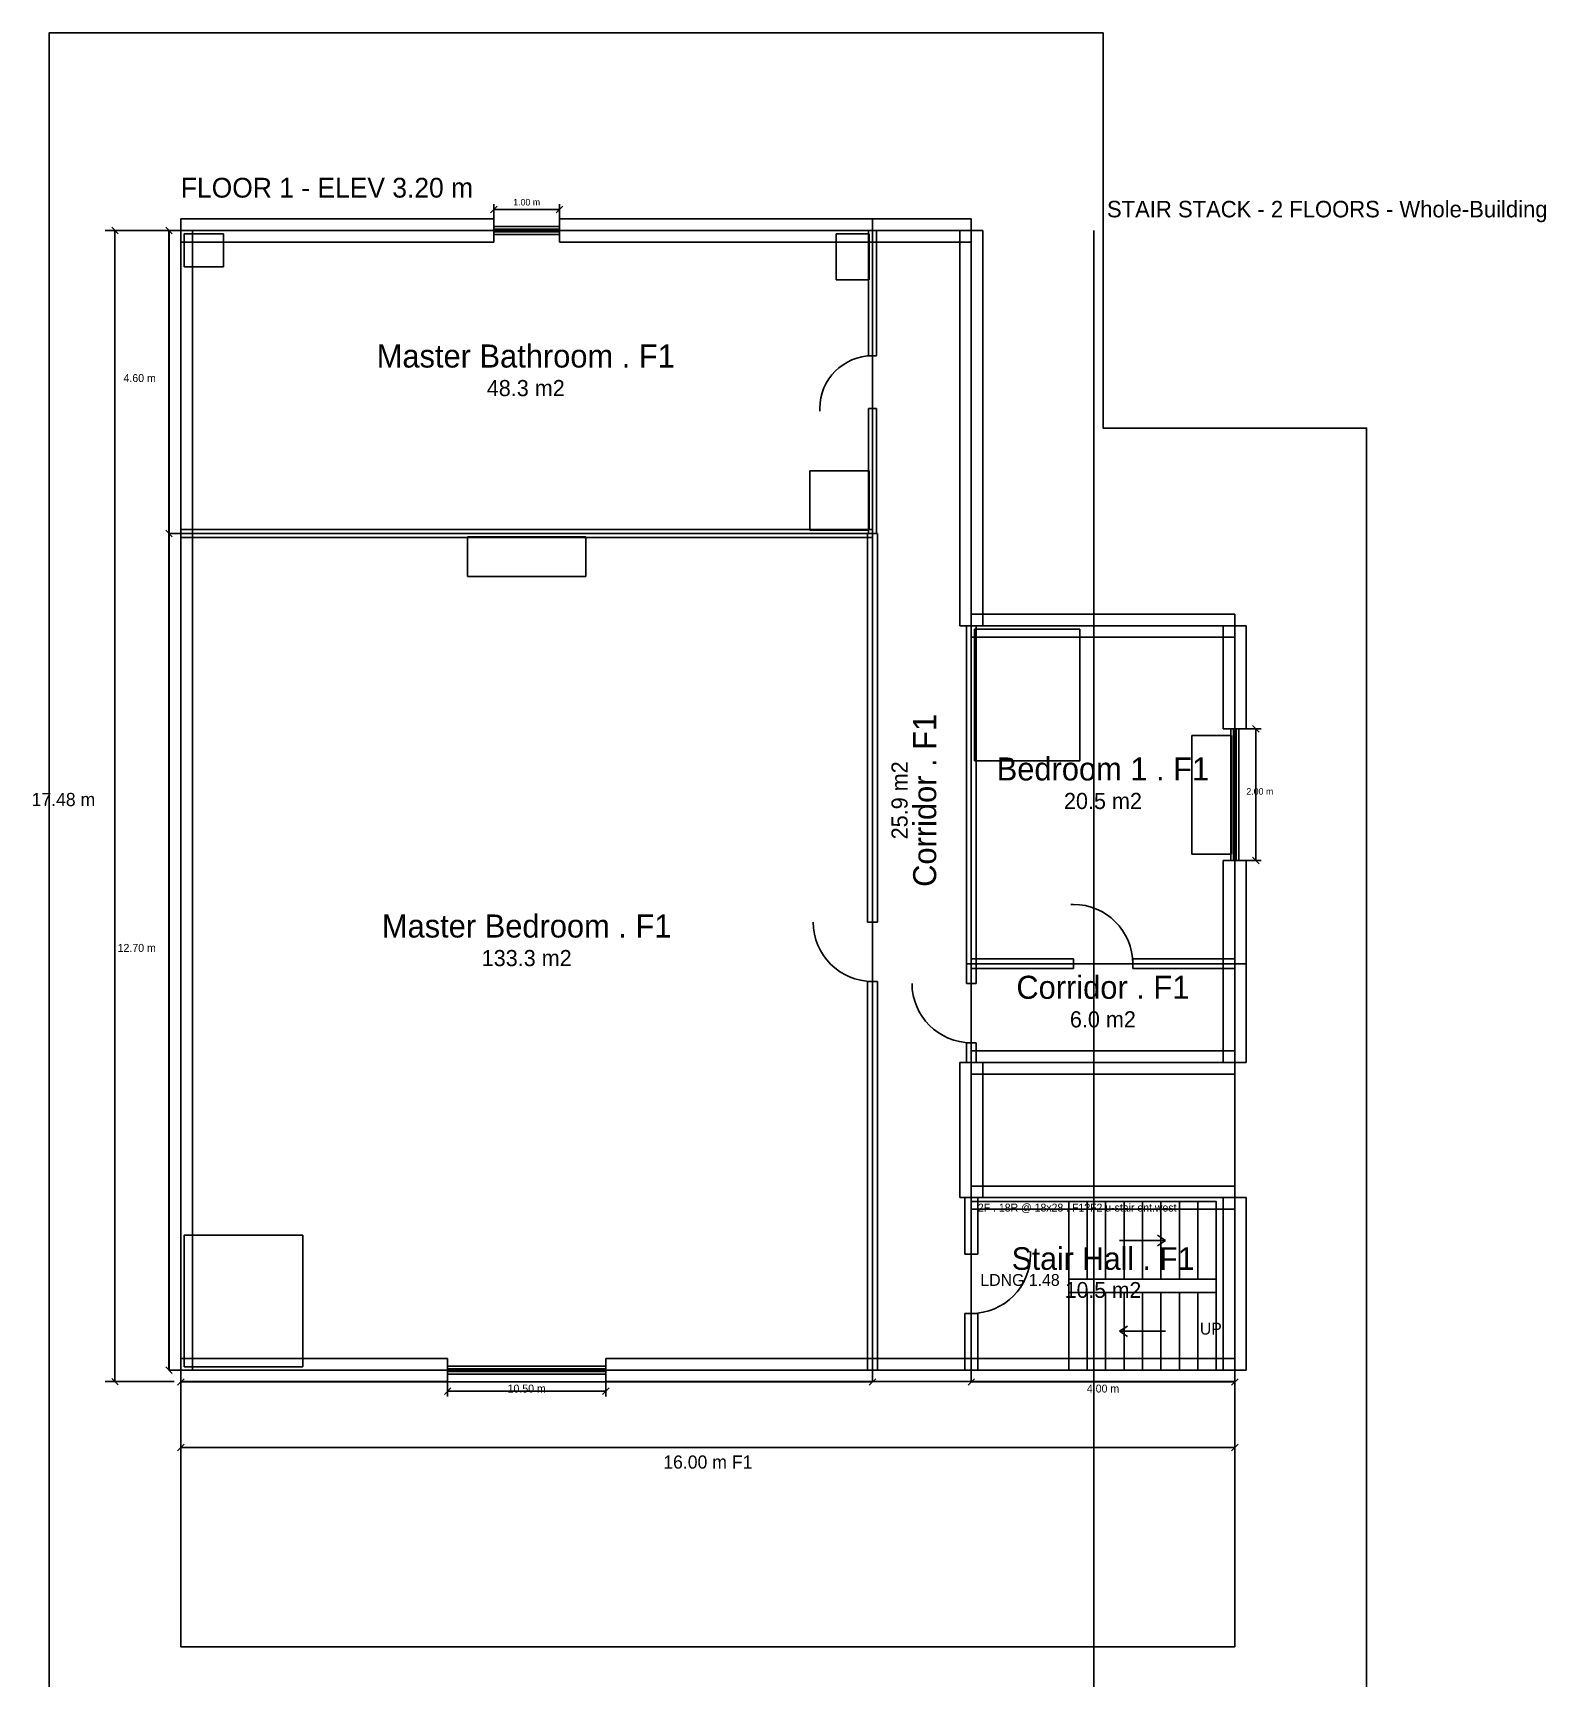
# Model space of a CAD drawing. Extents: x -4025 to 22726, y -4600 to 51500.
# Drawn here: x -246 to 22726, y 26525 to 51500 of the extents above; entities that cross this region are included whole.
import ezdxf
from ezdxf.enums import TextEntityAlignment as Align

# ---------------------------------------------------------------- set-up
doc = ezdxf.new("R2010")
doc.units = 0
doc.linetypes.add('DASHED', pattern=[0])
for name, color, linetype in [('A-FLOOR-1-A-BLDG-OUT', 9, 'DASHED'), ('A-FLOOR-1-A-DIMS', 2, 'CONTINUOUS'), ('A-FLOOR-1-A-DOOR', 3, 'CONTINUOUS'), ('A-FLOOR-1-A-FURN', 8, 'CONTINUOUS'), ('A-FLOOR-1-A-ROOM', 7, 'CONTINUOUS'), ('A-FLOOR-1-A-SANITARY', 3, 'CONTINUOUS'), ('A-FLOOR-1-A-SETBACK', 2, 'DASHED'), ('A-FLOOR-1-A-SITE', 3, 'DASHED'), ('A-FLOOR-1-A-STAIR', 6, 'CONTINUOUS'), ('A-FLOOR-1-A-STAIR-DIR', 6, 'CONTINUOUS'), ('A-FLOOR-1-A-STAIR-TREAD', 8, 'CONTINUOUS'), ('A-FLOOR-1-A-TEXT', 7, 'CONTINUOUS'), ('A-FLOOR-1-A-WALL-CORE', 7, 'CONTINUOUS'), ('A-FLOOR-1-A-WALL-EXT', 7, 'CONTINUOUS'), ('A-FLOOR-1-A-WALL-INT', 7, 'CONTINUOUS'), ('A-FLOOR-1-A-WALL-SERVICE', 7, 'CONTINUOUS'), ('A-FLOOR-1-A-WINDOW', 4, 'CONTINUOUS'), ('A-STAIR', 6, 'CONTINUOUS'), ('A-TEXT', 7, 'CONTINUOUS')]:
    doc.layers.add(name, color=color, linetype=linetype)

msp = doc.modelspace()

# ---------------------------------------------------------------- linework, layer by layer
at = {"layer": 'A-FLOOR-1-A-BLDG-OUT'}
msp.add_lwpolyline([(2000, 27000), (18000, 27000), (18000, 42500), (14000, 42500), (14000, 48500), (2000, 48500)], close=True, dxfattribs=at)
at = {"layer": 'A-FLOOR-1-A-DIMS'}
for p, q in [((6700, 48770), (6800, 48870)), ((6750, 48550), (6750, 48900)), ((7750, 48820), (6750, 48820)), ((7700, 48770), (7800, 48870)), ((7750, 48550), (7750, 48900)), ((1900, 48500), (850, 48500)), ((1050, 48450), (950, 48550)), ((1000, 31025), (1000, 48500)), ((1870, 48450), (1770, 48550)), ((1820, 43900), (1820, 48500)), ((1870, 43850), (1770, 43950)), ((1820, 31200), (1820, 43900)), ((18370, 40885), (18270, 40985)), ((18050, 40935), (18400, 40935)), ((18320, 40935), (18320, 38935)), ((18370, 38885), (18270, 38985)), ((18050, 38935), (18400, 38935)), ((1870, 31150), (1770, 31250)), ((1900, 31025), (850, 31025)), ((1050, 30975), (950, 31075)), ((1950, 30970), (2050, 31070)), ((2000, 31020), (12500, 31020)), ((6050, 31150), (6050, 30800)), ((8450, 31150), (8450, 30800)), ((12450, 30970), (12550, 31070)), ((13950, 30970), (14050, 31070)), ((14000, 31020), (18000, 31020)), ((17950, 30970), (18050, 31070)), ((2000, 30925), (2000, 29875)), ((6000, 30830), (6100, 30930)), ((8450, 30880), (6050, 30880)), ((8400, 30830), (8500, 30930)), ((18000, 30925), (18000, 29875)), ((1950, 29975), (2050, 30075)), ((2000, 30025), (18000, 30025)), ((17950, 29975), (18050, 30075))]:
    msp.add_line(p, q, dxfattribs=at)
at = {"layer": 'A-FLOOR-1-A-DOOR'}
for p, q in [((12500, 45800), (12500, 46600)), ((11700, 45800), (11700, 45760)), ((15550, 38270), (15510, 38270)), ((11600, 38000), (11600, 37960)), ((12500, 38000), (12500, 37100)), ((15550, 37370), (16450, 37370)), ((13100, 37070), (13100, 37030)), ((14000, 37070), (14000, 36170)), ((14900, 32960), (14900, 33000)), ((14000, 32960), (14000, 32060))]:
    msp.add_line(p, q, dxfattribs=at)
for centre, radius, start, end in [((12500, 45800), 800, 90, 180), ((15550, 37370), 900, 0, 90), ((12500, 38000), 900, 180, 270), ((14000, 37070), 900, 180, 270), ((14000, 32960), 900, 270, 0)]:
    msp.add_arc(centre, radius, start, end, dxfattribs=at)
at = {"layer": 'A-FLOOR-1-A-FURN'}
for p, q in [((8150, 43850), (6350, 43850)), ((6350, 43850), (6350, 43250)), ((8150, 43250), (8150, 43850)), ((6350, 43250), (8150, 43250)), ((15650, 42450), (14050, 42450)), ((14050, 42450), (14050, 40450)), ((15650, 40450), (15650, 42450)), ((17950, 40835), (17350, 40835)), ((17350, 40835), (17350, 39035)), ((17950, 39035), (17950, 40835)), ((14050, 40450), (15650, 40450)), ((17350, 39035), (17950, 39035)), ((3850, 33250), (2050, 33250)), ((2050, 33250), (2050, 31250)), ((3850, 31250), (3850, 33250)), ((2050, 31250), (3850, 31250))]:
    msp.add_line(p, q, dxfattribs=at)
at = {"layer": 'A-FLOOR-1-A-ROOM'}
for points in [[(2000, 43900), (12500, 43900), (12500, 48500), (2000, 48500)], [(12500, 31200), (14000, 31200), (14000, 48500), (12500, 48500)], [(2000, 31200), (12500, 31200), (12500, 43900), (2000, 43900)], [(14000, 37370), (18000, 37370), (18000, 42500), (14000, 42500)], [(14000, 35870), (18000, 35870), (18000, 37370), (14000, 37370)], [(14000, 31200), (18000, 31200), (18000, 33820), (14000, 33820)]]:
    msp.add_lwpolyline(points, close=True, dxfattribs=at)
at = {"layer": 'A-FLOOR-1-A-SANITARY'}
for p, q in [((2650, 48450), (2050, 48450)), ((2050, 48450), (2050, 47950)), ((2650, 47950), (2650, 48450)), ((12450, 48450), (11950, 48450)), ((11950, 48450), (11950, 47750)), ((12450, 47750), (12450, 48450)), ((2050, 47950), (2650, 47950)), ((11950, 47750), (12450, 47750)), ((12450, 44850), (11550, 44850)), ((11550, 44850), (11550, 43950)), ((12450, 43950), (12450, 44850)), ((11550, 43950), (12450, 43950))]:
    msp.add_line(p, q, dxfattribs=at)
at = {"layer": 'A-FLOOR-1-A-SETBACK'}
msp.add_lwpolyline([(2000, 27000), (18000, 27000), (18000, 42500), (14000, 42500), (14000, 48500), (2000, 48500)], close=True, dxfattribs=at)
at = {"layer": 'A-FLOOR-1-A-SITE'}
msp.add_lwpolyline([(0, 25500), (20000, 25500), (20000, 45500), (16000, 45500), (16000, 51500), (0, 51500)], close=True, dxfattribs=at)
at = {"layer": 'A-FLOOR-1-A-STAIR'}
for p, q in [((17719, 33758), (14000, 33758)), ((14000, 33758), (14000, 31200)), ((17719, 31200), (17719, 33758)), ((14000, 31200), (17719, 31200))]:
    msp.add_line(p, q, dxfattribs=at)
msp.add_lwpolyline([(14000, 31200), (15479, 31200), (15479, 33758), (14000, 33758)], close=True, dxfattribs=at)
for points in [[(15479, 32579), (17719, 32579), (17719, 33758), (15479, 33758)], [(15479, 31200), (17719, 31200), (17719, 32379), (15479, 32379)]]:
    msp.add_lwpolyline(points, dxfattribs=at)
at = {"layer": 'A-FLOOR-1-A-STAIR-DIR'}
for p, q in [((16949, 33168.5), (16829, 33248.5)), ((16249, 33168.5), (16949, 33168.5)), ((16949, 33168.5), (16829, 33088.5)), ((16249, 31789.5), (16369, 31869.5)), ((16949, 31789.5), (16249, 31789.5)), ((16249, 31789.5), (16369, 31709.5))]:
    msp.add_line(p, q, dxfattribs=at)
at = {"layer": 'A-FLOOR-1-A-STAIR-TREAD'}
for p, q in [((15759, 32579), (15759, 33758)), ((16039, 32579), (16039, 33758)), ((16319, 32579), (16319, 33758)), ((16599, 32579), (16599, 33758)), ((16879, 32579), (16879, 33758)), ((17159, 32579), (17159, 33758)), ((17439, 32579), (17439, 33758)), ((15759, 31200), (15759, 32379)), ((16039, 31200), (16039, 32379)), ((16319, 31200), (16319, 32379)), ((16599, 31200), (16599, 32379)), ((16879, 31200), (16879, 32379)), ((17159, 31200), (17159, 32379)), ((17439, 31200), (17439, 32379))]:
    msp.add_line(p, q, dxfattribs=at)
at = {"layer": 'A-FLOOR-1-A-WALL-CORE'}
for p, q in [((13900, 32960), (13900, 33820)), ((13900, 33820), (14100, 33820)), ((14100, 32960), (14100, 33820)), ((13900, 32960), (14100, 32960)), ((13900, 31200), (13900, 32060)), ((13900, 32060), (14100, 32060)), ((14100, 31200), (14100, 32060)), ((13900, 31200), (14100, 31200))]:
    msp.add_line(p, q, dxfattribs=at)
at = {"layer": 'A-FLOOR-1-A-WALL-EXT'}
for p, q in [((1825, 43900), (1825, 48500)), ((1825, 48500), (2175, 48500)), ((2000, 48675), (6750, 48675)), ((2000, 48675), (2000, 48325)), ((2175, 43900), (2175, 48500)), ((6750, 48675), (6750, 48325)), ((7750, 48675), (12500, 48675)), ((7750, 48675), (7750, 48325)), ((12500, 48675), (12500, 48325)), ((12500, 48675), (14000, 48675)), ((13825, 42500), (13825, 48500)), ((13825, 48500), (14175, 48500)), ((14000, 48675), (14000, 48325)), ((14175, 42500), (14175, 48500)), ((2000, 48325), (6750, 48325)), ((7750, 48325), (12500, 48325)), ((12500, 48325), (14000, 48325)), ((1825, 31200), (1825, 43900)), ((1825, 43900), (2175, 43900)), ((2175, 31200), (2175, 43900)), ((13825, 42500), (14175, 42500)), ((14000, 42675), (18000, 42675)), ((14000, 42675), (14000, 42325)), ((17825, 40935), (17825, 42500)), ((17825, 42500), (18175, 42500)), ((18000, 42675), (18000, 42325)), ((18175, 40935), (18175, 42500)), ((14000, 42325), (18000, 42325)), ((17825, 40935), (18175, 40935)), ((17825, 37370), (17825, 38935)), ((17825, 38935), (18175, 38935)), ((18175, 37370), (18175, 38935)), ((17825, 35870), (17825, 37370)), ((17825, 37370), (18175, 37370)), ((18175, 35870), (18175, 37370)), ((14000, 36045), (18000, 36045)), ((14000, 36045), (14000, 35695)), ((18000, 36045), (18000, 35695)), ((13825, 33820), (13825, 35870)), ((13825, 35870), (14175, 35870)), ((14175, 33820), (14175, 35870)), ((17825, 35870), (18175, 35870)), ((14000, 35695), (18000, 35695)), ((14000, 33995), (18000, 33995)), ((14000, 33995), (14000, 33645)), ((18000, 33995), (18000, 33645)), ((13825, 33820), (14175, 33820)), ((17825, 31200), (17825, 33820)), ((17825, 33820), (18175, 33820)), ((18175, 31200), (18175, 33820)), ((14000, 33645), (18000, 33645)), ((2000, 31375), (6050, 31375)), ((2000, 31375), (2000, 31025)), ((6050, 31375), (6050, 31025)), ((8450, 31375), (12500, 31375)), ((8450, 31375), (8450, 31025)), ((12500, 31375), (12500, 31025)), ((12500, 31375), (14000, 31375)), ((14000, 31375), (14000, 31025)), ((14000, 31375), (18000, 31375)), ((18000, 31375), (18000, 31025)), ((1825, 31200), (2175, 31200)), ((2000, 31025), (6050, 31025)), ((8450, 31025), (12500, 31025)), ((12500, 31025), (14000, 31025)), ((14000, 31025), (18000, 31025)), ((17825, 31200), (18175, 31200))]:
    msp.add_line(p, q, dxfattribs=at)
at = {"layer": 'A-FLOOR-1-A-WALL-INT'}
for p, q in [((12425, 38000), (12425, 43900)), ((12425, 43900), (12575, 43900)), ((12575, 38000), (12575, 43900)), ((13925, 37370), (13925, 42500)), ((13925, 42500), (14075, 42500)), ((14075, 37370), (14075, 42500)), ((12425, 38000), (12575, 38000)), ((13925, 37070), (13925, 37370)), ((13925, 37370), (14075, 37370)), ((14000, 37445), (15550, 37445)), ((14000, 37445), (14000, 37295)), ((14000, 37295), (15550, 37295)), ((14075, 37070), (14075, 37370)), ((15550, 37445), (15550, 37295)), ((16450, 37445), (18000, 37445)), ((16450, 37445), (16450, 37295)), ((16450, 37295), (18000, 37295)), ((18000, 37445), (18000, 37295)), ((12425, 31200), (12425, 37100)), ((12425, 37100), (12575, 37100)), ((12575, 31200), (12575, 37100)), ((13925, 37070), (14075, 37070)), ((13925, 35870), (13925, 36170)), ((13925, 36170), (14075, 36170)), ((14075, 35870), (14075, 36170)), ((13925, 35870), (14075, 35870)), ((12425, 31200), (12575, 31200))]:
    msp.add_line(p, q, dxfattribs=at)
at = {"layer": 'A-FLOOR-1-A-WALL-SERVICE'}
for p, q in [((12440, 46600), (12440, 48500)), ((12440, 48500), (12560, 48500)), ((12560, 46600), (12560, 48500)), ((12440, 46600), (12560, 46600)), ((12440, 43900), (12440, 45800)), ((12440, 45800), (12560, 45800)), ((12560, 43900), (12560, 45800)), ((2000, 43960), (12500, 43960)), ((2000, 43960), (2000, 43840)), ((12500, 43960), (12500, 43840)), ((2000, 43840), (12500, 43840)), ((12440, 43900), (12560, 43900))]:
    msp.add_line(p, q, dxfattribs=at)
at = {"layer": 'A-FLOOR-1-A-WINDOW'}
for p, q in [((6750, 48560), (7750, 48560)), ((6750, 48520), (7750, 48520)), ((6750, 48480), (7750, 48480)), ((6750, 48440), (7750, 48440)), ((17940, 38935), (17940, 40935)), ((17980, 38935), (17980, 40935)), ((18020, 38935), (18020, 40935)), ((18060, 38935), (18060, 40935)), ((6050, 31260), (8450, 31260)), ((6050, 31220), (8450, 31220)), ((6050, 31180), (8450, 31180)), ((6050, 31140), (8450, 31140))]:
    msp.add_line(p, q, dxfattribs=at)
at = {"layer": 'A-STAIR'}
msp.add_line((15859.5, 5700), (15859.5, 48500), dxfattribs=at)

# ---------------------------------------------------------------- texts
at = {"layer": 'A-FLOOR-1-A-DIMS'}
for s, height, p in [('1.00 m', 100, (7250, 48880)), ('2.00 m', 100, (18380, 39935)), ('10.50 m', 120, (7250, 30860)), ('4.00 m', 120, (16000, 30860)), ('16.00 m F1', 200, (10000, 29705))]:
    msp.add_text(s, height=height, dxfattribs=at).set_placement(p, align=Align.CENTER)
for s, height, p in [('4.60 m', 120, (1620, 46200)), ('17.48 m', 200, (700, 39762.5)), ('12.70 m', 120, (1620, 37550))]:
    msp.add_text(s, height=height, dxfattribs=at).set_placement(p, align=Align.RIGHT)
at = {"layer": 'A-FLOOR-1-A-ROOM'}
for s, height, p in [('Master Bathroom . F1', 350, (7236.33, 46419.82)), ('48.3 m2', 245, (7236.33, 45985.82)), ('Bedroom 1 . F1', 350, (15998.39, 40152)), ('20.5 m2', 245, (15998.39, 39718)), ('Master Bedroom . F1', 350, (7250, 37767)), ('133.3 m2', 245, (7250, 37333)), ('Corridor . F1', 350, (15997.4, 36837)), ('6.0 m2', 245, (15997.4, 36403)), ('Stair Hall . F1', 342.59, (16000, 32722.41)), ('10.5 m2', 239.81, (16000, 32297.59))]:
    msp.add_text(s, height=height, dxfattribs=at).set_placement(p, align=Align.CENTER)
for s, height, p in [('Corridor . F1', 350, (13467, 39850)), ('25.9 m2', 245, (13033, 39850))]:
    msp.add_text(s, height=height, rotation=90, dxfattribs=at).set_placement(p, align=Align.CENTER)
at = {"layer": 'A-FLOOR-1-A-STAIR'}
msp.add_text('LDNG 1.48', height=180, dxfattribs=at).set_placement((14739.5, 32479), align=Align.CENTER)
at = {"layer": 'A-FLOOR-1-A-STAIR-DIR'}
msp.add_text('UP', height=180, dxfattribs=at).set_placement((17469, 31739.5))
at = {"layer": 'A-FLOOR-1-A-TEXT'}
for s, height, p in [('FLOOR 1 - ELEV 3.20 m', 300, (2000, 49000)), ('2F . 18R @ 18x28 . F1?F2 u-stair ent.west', 119.21, (14100, 33608))]:
    msp.add_text(s, height=height, dxfattribs=at).set_placement(p)
at = {"layer": 'A-TEXT'}
msp.add_text('STAIR STACK - 2 FLOORS - Whole-Building', height=250, dxfattribs=at).set_placement((16059.5, 48700))

doc.saveas('drawing.dxf')
